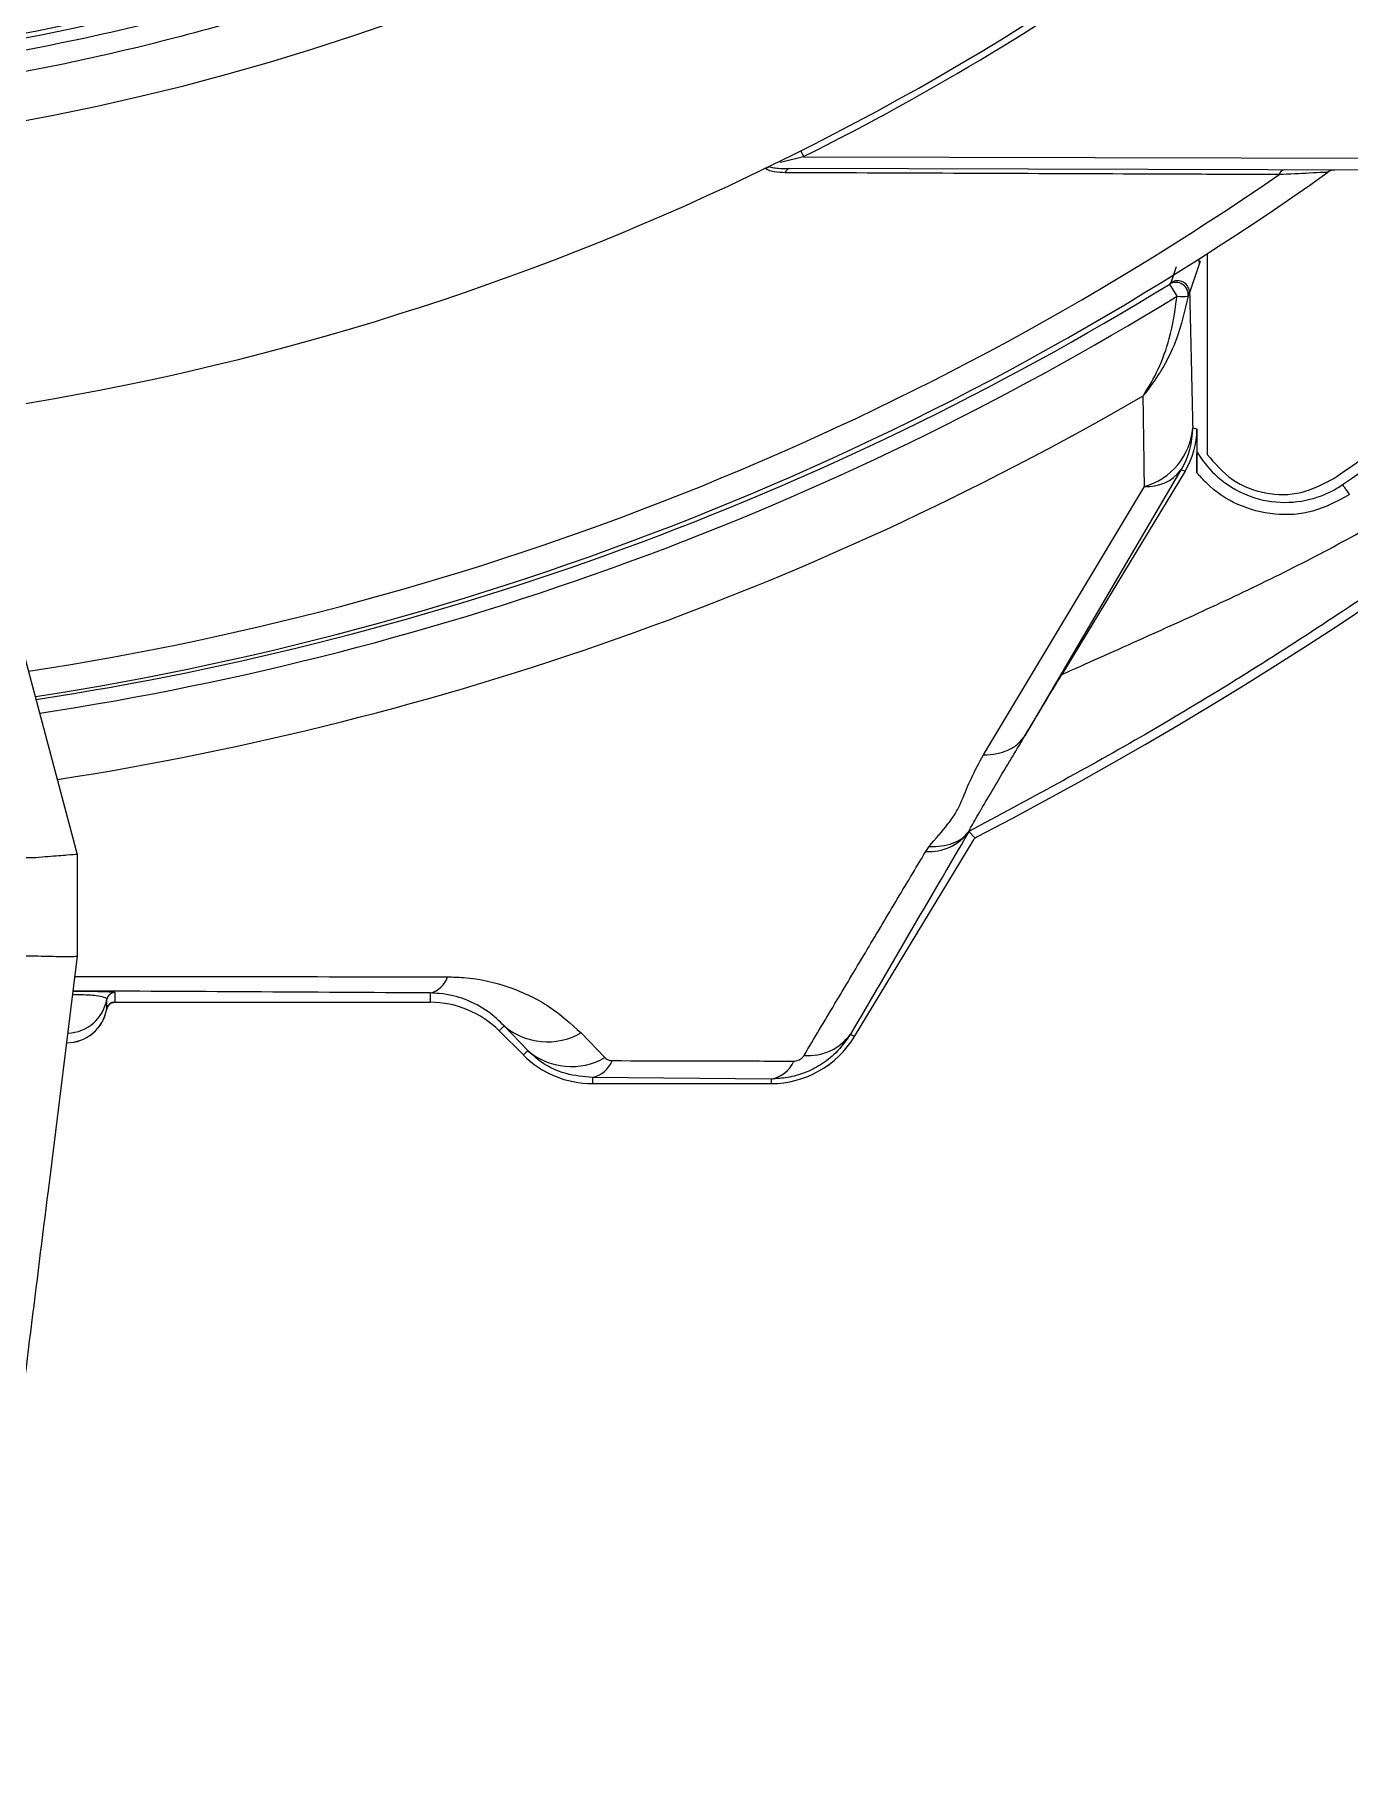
# Model space of a CAD drawing. Extents: x 6 to 134, y 3 to 97.
# Drawn here: x 129.408 to 131.025, y 36.537 to 38.666 of the extents above; entities that cross this region are included whole.
import ezdxf

# ---------------------------------------------------------------- set-up
doc = ezdxf.new("R2010")
doc.units = 0
doc.header["$MEASUREMENT"] = 0
doc.layers.add('OBJECT', color=7, linetype='CONTINUOUS')

msp = doc.modelspace()

# ---------------------------------------------------------------- linework, layer by layer
at = {"layer": 'OBJECT'}
for p, q in [((130.3256, 38.5089), (130.3247, 38.5102)), ((130.354, 38.5159), (130.3256, 38.5089)), ((130.354, 38.5159), (131.6005, 38.5128)), ((131.6002, 38.498), (130.3364, 38.5012)), ((130.8411, 38.3847), (130.8289, 38.3483)), ((130.8503, 38.3964), (130.8503, 38.1493)), ((130.8044, 38.3591), (130.806, 38.361)), ((130.8134, 38.3443), (130.8044, 38.3591)), ((130.8289, 38.3483), (130.827, 38.3442)), ((130.8327, 38.1821), (130.8378, 38.1807)), ((130.8378, 38.1807), (130.8378, 38.1268)), ((130.8182, 38.1304), (130.6262, 37.8029)), ((130.8233, 38.1289), (130.6716, 37.8783)), ((130.8233, 38.1289), (130.8182, 38.1304)), ((130.5753, 37.7794), (130.7733, 38.1098)), ((129.4607, 37.6565), (129.3899, 37.9221)), ((130.4165, 37.4327), (130.5625, 37.6738)), ((130.5572, 37.685), (130.5572, 37.6851)), ((129.4605, 37.5315), (129.4607, 37.6565)), ((129.4607, 37.6565), (129.4607, 37.6565)), ((130.5043, 37.6606), (130.5083, 37.6668)), ((129.4247, 37.2429), (129.4605, 37.5315)), ((129.4605, 37.5315), (129.4605, 37.5315)), ((129.5065, 37.4869), (129.5065, 37.4751)), ((129.8946, 37.4863), (129.8946, 37.4748)), ((129.4966, 37.4668), (129.4966, 37.4786)), ((129.4966, 37.4665), (129.4966, 37.4668)), ((129.5065, 37.4751), (129.5065, 37.4748)), ((129.5065, 37.4748), (129.8946, 37.4748)), ((129.9855, 37.4458), (129.9795, 37.4397)), ((129.9795, 37.4397), (130.0092, 37.41)), ((130.0146, 37.4154), (129.9855, 37.4458)), ((130.0801, 37.4371), (130.1095, 37.4068)), ((130.4117, 37.4356), (130.4165, 37.4327)), ((130.0146, 37.4154), (130.0092, 37.41)), ((130.3139, 37.3804), (130.094, 37.3823)), ((130.094, 37.3823), (130.094, 37.3748)), ((130.094, 37.3748), (130.3139, 37.3748)), ((130.3139, 37.3804), (130.3139, 37.3748))]:
    msp.add_line(p, q, dxfattribs=at)
at = {"layer": 'OBJECT', "flags": 128}
for points in [[(130.8411, 38.3847), (130.8406, 38.3886), (130.8402, 38.3899)], [(130.5647, 37.677), (130.5645, 37.6772), (130.5572, 37.685)]]:
    msp.add_lwpolyline(points, dxfattribs=at)
at = {"layer": 'OBJECT'}
for centre, radius, start, end in [((128.8466, 41.5165), 3.0068, 273.8025, 340.2009), ((128.2573, 42.1288), 5.014, 297.4419, 331.6393), ((128.8466, 41.5165), 2.9067, 241.4467, 294.6952), ((128.8466, 41.5165), 2.901, 241.6184, 294.5249), ((128.8461, 41.517), 2.8855, 242.0886, 297.9114), ((128.8461, 41.517), 2.8851, 242.0886, 297.9114), ((128.8466, 41.5165), 3.35, 273.5142, 305.5044), ((128.8404, 41.5325), 3.375, 296.6459, 305.6278), ((130.3183, 38.4872), 0.0174, 109.8544, 127.9743), ((132.4455, 39.5654), 2.34, 206.4532, 206.6475), ((128.8406, 41.5323), 3.6926, 278.7208, 304.6271), ((128.8406, 41.5323), 3.7247, 278.7745, 305.413), ((130.3378, 38.4948), 0.00651, 102.5647, 167.936), ((130.9465, 38.4918), 0.00792, 99.405, 165.4864), ((131.0076, 38.4845), 0.015, 89.8575, 125.413), ((120.5374, 41.8011), 10.8296, 341.47894, 341.58826), ((128.2573, 42.1288), 4.861, 304.4383, 309.5727), ((128.8473, 41.5388), 3.7337, 278.6631, 301.6109), ((130.812, 38.3461), 0.0151, 352.9876, 120.4115), ((130.8139, 38.3482), 0.015, 0.1044, 121.5586), ((128.2573, 42.1288), 4.8733, 304.4905, 309.5615), ((128.8473, 41.5388), 3.7511, 278.6922, 301.6109), ((130.8204, 38.3804), 0.0368, 259.0928, 280.2573), ((128.8473, 41.5388), 3.8351, 278.8294, 300.1186), ((130.7507, 38.1889), 0.0823, 285.9357, 355.2527), ((130.7327, 38.1821), 0.1, 328.8149, 359.9951), ((130.7766, 38.162), 0.0523, 266.3463, 322.707), ((130.5085, 37.721), 0.0606, 266.0265, 323.5486), ((129.8875, 37.5152), 0.0297, 283.7779, 342.3531), ((129.5065, 37.4769), 0.01, 89.9966, 170.4007), ((129.4473, 37.4751), 0.05, 270.007, 350.4007), ((129.4473, 37.475), 0.05, 269.9877, 350.2565), ((129.4473, 37.4869), 0.05, 271.6817, 350.4008), ((129.5065, 37.4651), 0.01, 89.9966, 170.4007), ((129.8946, 37.3548), 0.12, 45, 90), ((130.039, 37.509), 0.0828, 229.7744, 299.7179), ((130.3139, 37.4948), 0.12, 270, 328.81), ((130.3598, 37.4736), 0.0643, 265.3254, 323.7963), ((130.094, 37.4948), 0.12, 225, 270), ((130.0681, 37.4787), 0.083, 229.7814, 299.8794), ((130.0875, 37.4147), 0.033, 281.4459, 339.3858), ((130.3077, 37.4173), 0.0374, 279.4295, 336.578)]:
    msp.add_arc(centre, radius, start, end, dxfattribs=at)
msp.add_ellipse((130.7378, 38.1807), major_axis=(0.0963, -0.0269), ratio=0.999836, start_param=6.011044, end_param=6.555327, dxfattribs=at)
for points, knots in [([(131.6083, 40.4874), (131.5745, 40.4036), (131.5063, 40.2345), (131.3739, 39.9924), (131.2182, 39.7591), (131.038, 39.5389), (130.8353, 39.335), (130.6127, 39.1512), (130.3733, 38.9901), (130.1203, 38.8536), (129.8579, 38.7434), (129.59, 38.6604), (129.3203, 38.6022), (129.1388, 38.5848), (129.0488, 38.5762)], [0, 0, 0, 0, 0.080321, 0.16194, 0.244772, 0.329378, 0.414487, 0.5, 0.585518, 0.670628, 0.755228, 0.838065, 0.919682, 1, 1, 1, 1]), ([(130.0673, 38.862), (129.9649, 38.8189), (129.7579, 38.7319), (129.4283, 38.6469), (129.0874, 38.5977), (128.7403, 38.5899), (128.3948, 38.6229), (128.0583, 38.6967), (127.7358, 38.8053), (127.5356, 38.9071), (127.4366, 38.9575)], [0, 0, 0, 0, 0.122008, 0.246545, 0.372827, 0.5, 0.627173, 0.753455, 0.877992, 1, 1, 1, 1]), ([(131.7449, 38.5439), (131.694, 38.4952), (131.5913, 38.3968), (131.4088, 38.2415), (131.2093, 38.0871), (130.9906, 37.9364), (130.7791, 37.8043), (130.6303, 37.7244), (130.5572, 37.6851)], [0, 0, 0, 0, 0.143335, 0.289509, 0.487699, 0.65642, 0.830934, 1, 1, 1, 1]), ([(130.3124, 38.5035), (130.3134, 38.5032), (130.3166, 38.5022), (130.3247, 38.5014), (130.3318, 38.5012), (130.3364, 38.5012)], [0, 0, 0, 0, 0.14199, 0.446673, 1, 1, 1, 1]), ([(130.3314, 38.4962), (130.3268, 38.4963), (130.3195, 38.4966), (130.3114, 38.4984), (130.3086, 38.5003), (130.3076, 38.5009)], [0, 0, 0, 0, 0.525292, 0.836405, 1, 1, 1, 1]), ([(130.9388, 38.4938), (130.9304, 38.4938), (130.8881, 38.494), (130.7095, 38.4947), (130.5154, 38.4955), (130.3518, 38.4961), (130.3314, 38.4962)], [0, 0, 0, 0, 0.042949, 0.214749, 0.90237, 1, 1, 1, 1]), ([(130.6716, 37.8783), (130.7028, 37.8923), (130.7644, 37.9199), (130.856, 37.9612), (130.9456, 38.004), (131.0326, 38.0494), (131.1176, 38.0991), (131.1992, 38.1554), (131.304, 38.2295), (131.428, 38.3227), (131.5475, 38.4183), (131.6152, 38.4799), (131.6386, 38.5012)], [0, 0, 0, 0, 0.088661, 0.175118, 0.26055, 0.346296, 0.429657, 0.51559, 0.603283, 0.762645, 0.917917, 1, 1, 1, 1]), ([(130.9989, 38.4967), (130.9988, 38.4967), (130.9985, 38.4967), (130.9927, 38.4964), (130.9736, 38.4955), (130.952, 38.4944), (130.9388, 38.4938)], [0, 0, 0, 0, 0.069923, 0.279655, 0.561262, 1, 1, 1, 1]), ([(130.8413, 38.3875), (130.8413, 38.3872), (130.8413, 38.3853), (130.8412, 38.385), (130.8411, 38.3847)], [0, 0, 0, 0, 0.140855, 1, 1, 1, 1]), ([(130.7718, 38.2215), (130.7718, 38.2216), (130.7849, 38.2418), (130.8043, 38.2804), (130.8109, 38.3265), (130.8134, 38.3443)], [0, 0, 0, 0, 0.003191, 0.613381, 1, 1, 1, 1]), ([(130.827, 38.3442), (130.8229, 38.3263), (130.8139, 38.2856), (130.7914, 38.2475), (130.7759, 38.2267), (130.7727, 38.2226), (130.7718, 38.2216), (130.7718, 38.2215)], [0, 0, 0, 0, 0.386795, 0.875868, 0.969475, 0.996992, 1, 1, 1, 1]), ([(130.8289, 38.3483), (130.8296, 38.3171), (130.8309, 38.2616), (130.8321, 38.2064), (130.8327, 38.1821)], [0, 0, 0, 0, 0.560211, 1, 1, 1, 1]), ([(130.7733, 38.1098), (130.773, 38.1343), (130.7724, 38.1714), (130.7719, 38.2087), (130.7718, 38.2215)], [0, 0, 0, 0, 0.6569878, 1, 1, 1, 1]), ([(130.8378, 38.1268), (130.8378, 38.1312), (130.8378, 38.1382), (130.8379, 38.146), (130.8379, 38.1501), (130.838, 38.1523), (130.838, 38.1526), (130.8381, 38.1527)], [0, 0, 0, 0, 0.4083706, 0.6460449, 0.7997558, 0.9024609, 1, 1, 1, 1]), ([(130.8381, 38.1527), (130.8381, 38.1527), (130.8439, 38.1425), (130.86, 38.122), (130.8935, 38.0993), (130.9348, 38.0884), (130.9754, 38.0916), (131.0023, 38.1027), (131.0147, 38.1106), (131.0169, 38.1122), (131.0169, 38.1122)], [0, 0, 0, 0, 0.000012, 0.171953, 0.376347, 0.580725, 0.785091, 0.960067, 0.999988, 1, 1, 1, 1]), ([(130.8503, 38.1493), (130.86, 38.1381), (130.8793, 38.1156), (130.9217, 38.0995), (130.967, 38.099), (130.9932, 38.1129), (131.0063, 38.1198)], [0, 0, 0, 0, 0.250001, 0.499776, 0.749441, 1, 1, 1, 1]), ([(131.0254, 38.0998), (131.0108, 38.0919), (130.9824, 38.0764), (130.9333, 38.0733), (130.8873, 38.0854), (130.8557, 38.1064), (130.8416, 38.1225), (130.8378, 38.1268)], [0, 0, 0, 0, 0.237627, 0.464131, 0.690645, 0.917177, 1, 1, 1, 1]), ([(130.6262, 37.8029), (130.6338, 37.8155), (130.6487, 37.8404), (130.664, 37.8658), (130.6716, 37.8783)], [0, 0, 0, 0, 0.506886, 1, 1, 1, 1]), ([(130.5572, 37.6851), (130.5574, 37.6856), (130.5578, 37.6867), (130.5629, 37.696), (130.5736, 37.7145), (130.5896, 37.7416), (130.6041, 37.7659), (130.6164, 37.7865), (130.6228, 37.7972), (130.6262, 37.8029)], [0, 0, 0, 0, 0.096755, 0.199566, 0.398146, 0.597065, 0.794795, 0.890686, 1, 1, 1, 1]), ([(130.5083, 37.6668), (130.5163, 37.676), (130.5282, 37.6897), (130.5401, 37.7059), (130.5443, 37.714), (130.5462, 37.718), (130.5472, 37.7202), (130.5477, 37.7214), (130.548, 37.722), (130.5481, 37.7223), (130.5482, 37.7224), (130.5482, 37.7225), (130.5482, 37.7225), (130.5482, 37.7226), (130.5482, 37.7226), (130.5482, 37.7226), (130.5482, 37.7226), (130.5482, 37.7226), (130.5482, 37.7226), (130.5483, 37.7226), (130.5484, 37.723), (130.5524, 37.7324), (130.5597, 37.7511), (130.57, 37.7698), (130.5753, 37.7794)], [0, 0, 0, 0, 0.250019, 0.373728, 0.430506, 0.463092, 0.480442, 0.489382, 0.493918, 0.496203, 0.49735, 0.497924, 0.498211, 0.498355, 0.498427, 0.498463, 0.498481, 0.49849, 0.498494, 0.498499, 0.499536, 0.50809, 0.749237, 1, 1, 1, 1]), ([(130.5572, 37.685), (130.5327, 37.643), (130.4835, 37.5589), (130.4356, 37.4767), (130.4117, 37.4356)], [0, 0, 0, 0, 0.499921, 1, 1, 1, 1]), ([(130.5625, 37.6738), (130.5625, 37.6739), (130.5626, 37.674), (130.5627, 37.6742), (130.563, 37.6747), (130.5637, 37.6757), (130.5642, 37.6764), (130.5646, 37.6768), (130.5647, 37.677)], [0, 0, 0, 0, 0.011488, 0.026656, 0.054887, 0.176695, 0.657546, 1, 1, 1, 1]), ([(130.5647, 37.677), (130.5649, 37.6771), (130.5652, 37.6774), (130.5657, 37.6777), (130.5662, 37.678), (130.5665, 37.6782), (130.5668, 37.6784), (130.5671, 37.6785), (130.5674, 37.6787), (130.5676, 37.6788), (130.5678, 37.6789), (130.568, 37.679), (130.568, 37.679)], [0, 0, 0, 0, 0.324731, 0.543068, 0.690221, 0.789757, 0.857459, 0.903903, 0.947934, 0.967651, 0.987567, 1, 1, 1, 1]), ([(129.4607, 37.6565), (129.4605, 37.6566), (129.4596, 37.6568), (129.4497, 37.656), (129.4259, 37.6544), (129.3972, 37.6514), (129.377, 37.6548), (129.3691, 37.6561)], [0, 0, 0, 0, 0.097508, 0.351331, 0.599304, 0.843154, 1, 1, 1, 1]), ([(130.3546, 37.4095), (130.367, 37.4305), (130.392, 37.4724), (130.4295, 37.5352), (130.4668, 37.5979), (130.4918, 37.6397), (130.5043, 37.6606)], [0, 0, 0, 0, 0.253695, 0.507408, 0.753694, 1, 1, 1, 1]), ([(129.4605, 37.5315), (129.4592, 37.5312), (129.4564, 37.5307), (129.4356, 37.5309), (129.4059, 37.5317), (129.3811, 37.5317), (129.369, 37.5316)], [0, 0, 0, 0, 0.253584, 0.507165, 0.760847, 1, 1, 1, 1]), ([(129.4575, 37.5067), (129.5328, 37.5067), (129.6882, 37.5065), (129.8384, 37.5063), (129.9159, 37.5061)], [0, 0, 0, 0, 0.484459, 1, 1, 1, 1]), ([(129.9159, 37.5061), (129.9225, 37.506), (129.9504, 37.5051), (129.9954, 37.4942), (130.0437, 37.4703), (130.0678, 37.4483), (130.0801, 37.4371)], [0, 0, 0, 0, 0.087062, 0.364898, 0.675969, 1, 1, 1, 1]), ([(129.4966, 37.4786), (129.4965, 37.4794), (129.4963, 37.4805), (129.4858, 37.4828), (129.4745, 37.4837), (129.4641, 37.4841), (129.4571, 37.4842), (129.4547, 37.4842)], [0, 0, 0, 0, 0.450661, 0.659523, 0.801027, 0.931814, 1, 1, 1, 1]), ([(129.8946, 37.4863), (129.8212, 37.4868), (129.6772, 37.4877), (129.5282, 37.4884), (129.4552, 37.4887)], [0, 0, 0, 0, 0.510055, 1, 1, 1, 1]), ([(129.4552, 37.4886), (129.4584, 37.4886), (129.4671, 37.4886), (129.4798, 37.4884), (129.4933, 37.4882), (129.5058, 37.4876), (129.5062, 37.4872), (129.5065, 37.4869)], [0, 0, 0, 0, 0.080727, 0.219198, 0.36643, 0.576704, 1, 1, 1, 1]), ([(129.9855, 37.4458), (129.9793, 37.4519), (129.9666, 37.4642), (129.9409, 37.4781), (129.9155, 37.4854), (129.8984, 37.4861), (129.8946, 37.4863)], [0, 0, 0, 0, 0.332648, 0.670616, 0.927865, 1, 1, 1, 1]), ([(129.4966, 37.4665), (129.4966, 37.4667), (129.4969, 37.468), (129.4979, 37.4703), (129.5001, 37.4728), (129.5031, 37.4745), (129.5053, 37.4747), (129.5065, 37.4748)], [0, 0, 0, 0, 0.047801, 0.277785, 0.518538, 0.759269, 1, 1, 1, 1]), ([(130.4117, 37.4356), (130.406, 37.4276), (130.3957, 37.4131), (130.3756, 37.3977), (130.3554, 37.3875), (130.3348, 37.3815), (130.3207, 37.3808), (130.3139, 37.3804)], [0, 0, 0, 0, 0.250794, 0.4558, 0.63983, 0.825872, 1, 1, 1, 1]), ([(130.094, 37.3823), (130.0831, 37.3833), (130.0589, 37.3854), (130.0319, 37.3994), (130.0184, 37.4118), (130.0146, 37.4154)], [0, 0, 0, 0, 0.371116, 0.820777, 1, 1, 1, 1]), ([(130.1095, 37.4068), (130.1099, 37.4064), (130.1113, 37.4051), (130.114, 37.4035), (130.1171, 37.4032), (130.1184, 37.403)], [0, 0, 0, 0, 0.2070853, 0.676116, 1, 1, 1, 1]), ([(130.1184, 37.403), (130.1791, 37.4029), (130.2543, 37.4027), (130.3279, 37.4025), (130.342, 37.4025)], [0, 0, 0, 0, 0.808418, 1, 1, 1, 1]), ([(130.342, 37.4025), (130.3429, 37.4025), (130.3446, 37.4026), (130.3474, 37.4034), (130.3501, 37.4047), (130.3527, 37.4068), (130.3539, 37.4085), (130.3546, 37.4095)], [0, 0, 0, 0, 0.169146, 0.339551, 0.509538, 0.714333, 1, 1, 1, 1]), ([(129.3366, 36.5366), (129.3373, 36.5423), (129.3409, 36.5707), (129.3558, 36.6901), (129.3845, 36.9198), (129.4103, 37.1269), (129.4247, 37.2429)], [0, 0, 0, 0, 0.024148, 0.120739, 0.507103, 1, 1, 1, 1])]:
    msp.add_open_spline(points, degree=3, knots=knots, dxfattribs=at)
for points in [[(131.0169, 38.1122), (131.0171, 38.112), (131.0173, 38.1116), (131.0193, 38.1087), (131.0221, 38.1046), (131.0243, 38.1014), (131.0254, 38.0998)], [(130.5753, 37.7794), (130.5809, 37.7797), (130.592, 37.7804), (130.6063, 37.7853), (130.6183, 37.7925), (130.6235, 37.7995), (130.6262, 37.8029)], [(130.5083, 37.6668), (130.5136, 37.6668), (130.524, 37.6667), (130.5376, 37.6702), (130.5492, 37.6761), (130.5545, 37.6821), (130.5572, 37.6851)]]:
    msp.add_open_spline(points, degree=3, dxfattribs=at)

doc.saveas('drawing.dxf')
